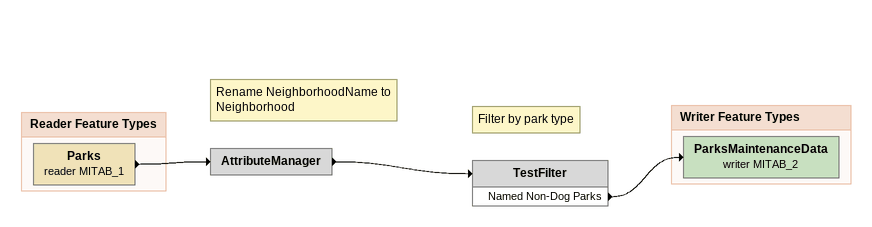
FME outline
Note: Rename NeighborhoodName to Neighborhood
AttributeManager
    -> TestFilter
Note: Filter by park type
TestFilter
    Named Non-Dog Parks -> ParksMaintenanceData (writer MITAB_2)

Bookmark: Reader Feature Types
Parks (reader MITAB_1)
    -> AttributeManager

Bookmark: Writer Feature Types
ParksMaintenanceData (writer MITAB_2)
